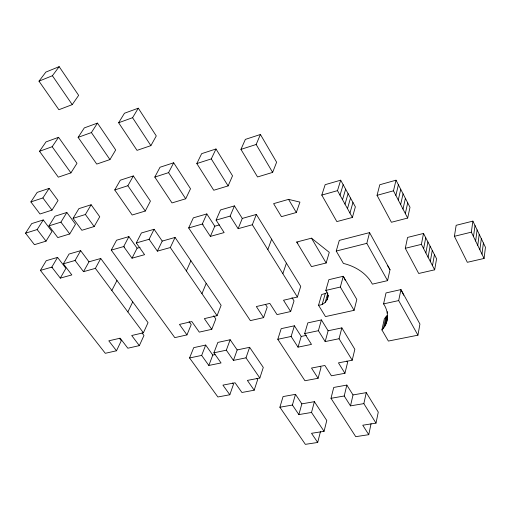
<?xml version="1.0" encoding="UTF-8"?>
<svg xmlns="http://www.w3.org/2000/svg" width="511" height="511" viewBox="0 0 511 511"><rect width="100%" height="100%" fill="white"/><g stroke="black" fill="none" stroke-linecap="round" stroke-linejoin="round"><path stroke-width="0.77" d="M484.077 258.451L485.45 247.273L472.886 221.129L456.157 225.3L454.407 236.299L467.335 262.303L484.077 258.451L471.327 232.166L472.886 221.129M481.982 254.133L483.387 242.981M479.874 249.79L481.311 238.656M477.753 245.421L479.222 234.313M475.626 241.026L477.121 229.944M473.48 236.612L475.013 225.549M434.657 269.814L436.592 258.77L423.517 233.45L407.593 237.423L405.287 248.301L418.713 273.481L434.657 269.814L421.39 244.367L423.517 233.45M432.478 265.631L434.439 254.606M430.288 261.428L432.28 250.422M417.928 335.184L419.933 324.051L400.95 289.59L386.016 292.931L383.582 303.885C388.999 311.659 388.935 323.131 381.928 329.927L388.379 341.061L417.928 335.184L398.669 300.589L400.95 289.59L403.664 295.217M428.077 257.199L430.109 246.213M425.861 252.945L427.924 241.984M423.632 248.672L425.727 237.73M376.007 423.127L378.268 412.096L366.266 392.633L353.024 394.939L350.489 405.875L363.845 403.62L376.007 423.127L362.759 425.216L368.763 434.682L355.739 436.669L331 398.305L333.74 387.447L346.841 385.083L353.024 394.939M368.763 434.682L371.063 423.689M407.669 218.05L410.001 207.274L396.025 180.191L379.782 184.746L377.048 195.336L391.407 222.272L407.669 218.05L393.476 190.814L396.025 180.191M387.236 313.128L387.555 311.665M384.764 326.254L387.134 315.255L384.323 318.934L381.928 329.927M385.818 324.255L387.555 316.188M386.629 322.154L387.574 317.753M383.461 328.151L385.843 317.152M363.845 403.62L366.266 392.633M405.338 213.579L407.708 202.822M402.994 209.076L405.395 198.351M387.574 280.641L390.008 269.731L369.568 232.614L339.298 240.394L336.238 251.048L343.405 263.427C355.164 266.269 366.636 273.168 372.366 284.142L387.574 280.641L366.821 243.351L369.568 232.614M400.637 204.553L403.07 193.848M398.261 199.999L400.739 189.319M395.872 195.419L398.388 184.771M328.113 330.777L321.419 319.924L307.82 322.882L304.652 333.6L311.493 344.388L298.015 347.154L301.209 336.442L294.413 325.788L281.197 328.662L277.792 339.291L304.952 380.74L318.091 378.287L311.499 368.061L324.875 365.486L331.422 375.802L344.938 373.279L338.442 362.874L352.213 360.217L354.838 349.294L341.859 327.877L328.113 330.777L325.168 341.578L339.048 338.729L341.859 327.877M350.489 405.875L344.222 395.993L346.841 385.083M344.938 373.279L347.601 362.376L346.803 361.079M354.091 310.33L356.819 299.465L343.264 276.272L328.873 279.689L325.801 290.414C331.051 296.233 325.865 305.144 318.538 305.252L325.481 316.584L354.091 310.33L340.339 287.041L343.264 276.272L345.468 280.692M301.848 403.862L295.479 394.339L283.068 396.574L279.887 407.229L305.361 444.346L317.701 442.462L311.512 433.302L324.063 431.322L326.778 420.502L314.386 401.678L301.848 403.862L298.865 414.593L311.506 412.46L314.386 401.678M317.701 442.462L320.442 431.68M318.091 378.287L321.004 367.486L320.193 366.208M352.398 217.443L355.369 206.84L340.69 180.191L325.162 184.675L321.789 195.093L336.845 221.595L352.398 217.443L337.49 190.641L340.69 180.191M325.2 302.384L327.813 293.173M325.168 341.578L318.385 330.694L321.419 319.924M327.161 299.842L328.381 295.294M349.952 213.036L352.954 202.465M298.865 414.593L292.407 405.044L295.479 394.339M322.237 304.237L325.309 293.499L326.887 292.669M347.486 208.609L350.527 198.057M318.538 305.252L321.643 294.521L325.309 293.499M345.008 204.157L348.093 193.631M326.139 262.999L329.282 252.338L311.48 238.171L296.699 242.042L311.48 266.614L326.139 262.999L311.48 238.171M342.517 199.68L345.64 189.179M340.007 195.17L343.168 184.701M298.015 347.154L291.123 336.462L294.413 325.788M206.827 213.924L202.279 224.061L210.372 236.408L214.792 226.207L206.827 213.924L193.343 217.852L188.674 227.957L250.358 320.614L263.599 317.631L256.337 306.555L269.821 303.419L277.026 314.604L290.657 311.531L283.503 300.244L297.389 297.019L300.73 286.377L256.362 214.441L242.291 218.427L238.126 228.692L230.135 216.089L234.428 205.888L242.291 218.427M290.657 311.531L294.029 300.89L291.953 297.587M237.181 349.933L230.167 339.745L217.852 342.421L213.898 352.82L221.052 362.951L208.839 365.454L212.787 355.068L205.697 345.059L193.714 347.659L189.568 357.975L217.884 396.977L229.822 394.754L222.924 385.122L235.06 382.784L241.92 392.493L254.184 390.206L247.362 380.414L259.837 378.012L263.286 367.428L249.63 347.308L237.181 349.933L233.438 360.408L245.989 357.834L249.63 347.308M254.184 390.206L257.646 379.647L256.746 378.344M282.845 273.685L286.403 263.146M263.599 317.631L267.208 307.079L265.528 304.479M296.329 212.512L299.931 202.113L288.562 199.367L273.602 203.646L281.427 216.658L296.329 212.512L288.562 199.367M229.822 394.754L233.476 384.285L232.569 383.001M267.828 249.604L271.622 239.18M233.438 360.408L226.322 350.188L230.167 339.745M238.126 228.692L252.332 224.744L256.362 214.441M128.9 236.619L123.688 246.558L132.017 258.189L137.101 248.193L128.9 236.619L116.578 240.208L111.264 250.115L174.807 337.637L186.956 334.897L179.45 324.415L191.81 321.547L199.277 332.124L211.778 329.308L215.834 318.928L213.681 315.798M211.778 329.308L204.343 318.634L217.06 315.677L221.122 305.297L175.075 237.449L162.23 241.083L157.35 251.144L149.097 239.289L154.105 229.279L162.23 241.083M189.568 357.975L201.653 355.413L205.697 345.059M272.638 172.392L276.617 162.217L260.412 134.482L245.363 139.394L240.949 149.372L257.55 176.966L272.638 172.392L256.158 144.485L260.412 134.482M186.956 334.897L191.216 324.606L189.038 321.534M201.947 293.653L206.227 283.35M210.372 236.408L224.137 232.582L216.096 220.107L220.522 209.938L234.428 205.888M228.117 185.902L232.537 175.81L215.987 148.982L201.66 153.658L196.818 163.558L213.751 190.258L228.117 185.902L211.286 158.908L215.987 148.982M186.368 270.951L190.89 260.744M40.414 270.396L51.803 267.132L60.304 278.118L65.925 268.339L57.558 257.397L46.252 260.693L40.414 270.396L105.298 353.299L116.495 350.776L108.805 340.831L120.174 338.186L127.839 348.221L139.343 345.628L143.968 335.503L142.084 332.98M139.343 345.628L131.704 335.51L143.393 332.795L148.043 322.658L100.75 258.483L88.978 261.811L83.523 271.667L75.072 260.476L80.661 250.671L88.978 261.811M157.35 251.144L170.31 247.541L175.075 237.449M116.495 350.776L121.286 340.735L119.395 338.256M185.704 198.773L190.52 188.763L173.683 162.785L160.02 167.244L154.801 177.074L172.009 202.924L185.704 198.773L168.579 172.641L173.683 162.785M127.852 311.94L132.726 301.88M111.852 290.472L116.968 280.494M132.017 258.189L144.587 254.689L136.296 242.949L141.406 232.978L154.105 229.279M145.258 211.043L150.426 201.123L133.339 175.95L120.309 180.198L114.745 189.951L132.189 215.01L145.258 211.043L127.884 185.729L133.339 175.95M83.523 271.667L95.385 268.371L100.75 258.483M150.886 145.635L156.283 135.939L138.296 108.191L124.467 113.244L118.629 122.742L137.018 150.362L150.886 145.635L132.579 117.709L138.296 108.191M94.158 226.545L99.741 216.753L91.13 204.758L78.892 208.635L73.073 218.344L81.856 230.282L94.158 226.545L85.407 214.492L91.13 204.758M60.304 278.118L71.827 274.918L63.358 263.829L69.03 254.056L80.661 250.671M57.558 257.397L51.803 267.132L52.576 267.649M69.739 233.955L75.507 224.227L66.839 212.461L54.958 216.23L48.96 225.875L57.794 237.583L69.739 233.955L60.93 222.138L66.839 212.461M109.942 159.579L115.697 149.953L97.473 123.1L84.302 127.91L78.119 137.357L96.732 164.082L109.942 159.579L91.405 132.566L97.473 123.1M46.028 241.154L51.969 231.483L43.256 219.941L31.714 223.601L25.55 233.188L34.429 244.673L46.028 241.154L37.169 229.56L43.256 219.941M51.981 210.136L58.037 200.516L49.101 188.393L37.175 192.392L30.884 201.922L39.992 213.988L51.981 210.136L42.898 197.942L49.101 188.393M70.92 172.878L76.989 163.316L58.573 137.306L46.009 141.898L39.519 151.288L58.311 177.17L70.92 172.878L52.179 146.714L58.573 137.306M72.236 104.627L78.643 95.353L59.167 66.654L45.862 72.089L38.989 81.16L58.886 109.731L72.236 104.627L52.403 75.73L59.167 66.654M38.989 81.16L52.403 75.73M39.519 151.288L52.179 146.714M78.119 137.357L91.405 132.566M118.629 122.742L132.579 117.709M30.884 201.922L42.898 197.942M114.745 189.951L127.884 185.729M154.801 177.074L168.579 172.641M196.818 163.558L211.286 158.908M240.949 149.372L256.158 144.485M25.55 233.188L37.169 229.56M48.96 225.875L60.93 222.138M73.073 218.344L85.407 214.492M63.358 263.829L75.072 260.476M111.264 250.115L123.688 246.558L124.473 247.1M136.296 242.949L149.097 239.289M188.674 227.957L202.279 224.061L203.084 224.636M216.096 220.107L230.135 216.089M321.789 195.093L337.49 190.641M137.101 248.193L140.033 247.362M214.792 226.207L219.34 224.923M377.048 195.336L393.476 190.814M336.238 251.048L366.821 243.351M405.287 248.301L421.39 244.367M454.407 236.299L471.327 232.166M325.801 290.414L340.339 287.041M383.582 303.885L398.669 300.589M213.898 352.82L226.322 350.188M277.792 339.291L291.123 336.462M304.652 333.6L318.385 330.694M212.787 355.068L215.061 354.589M301.209 336.442L306.402 335.35M279.887 407.229L292.407 405.044M331 398.305L344.222 395.993M296.699 242.042L297.945 243.006M95.385 268.371L143.393 332.795M387.44 265.362L390.008 269.731M201.653 355.413L208.839 365.454M170.31 247.541L217.06 315.677M245.989 357.834L259.837 378.012M311.506 412.46L324.063 431.322M252.332 224.744L297.389 297.019M339.048 338.729L352.213 360.217"/></g></svg>
